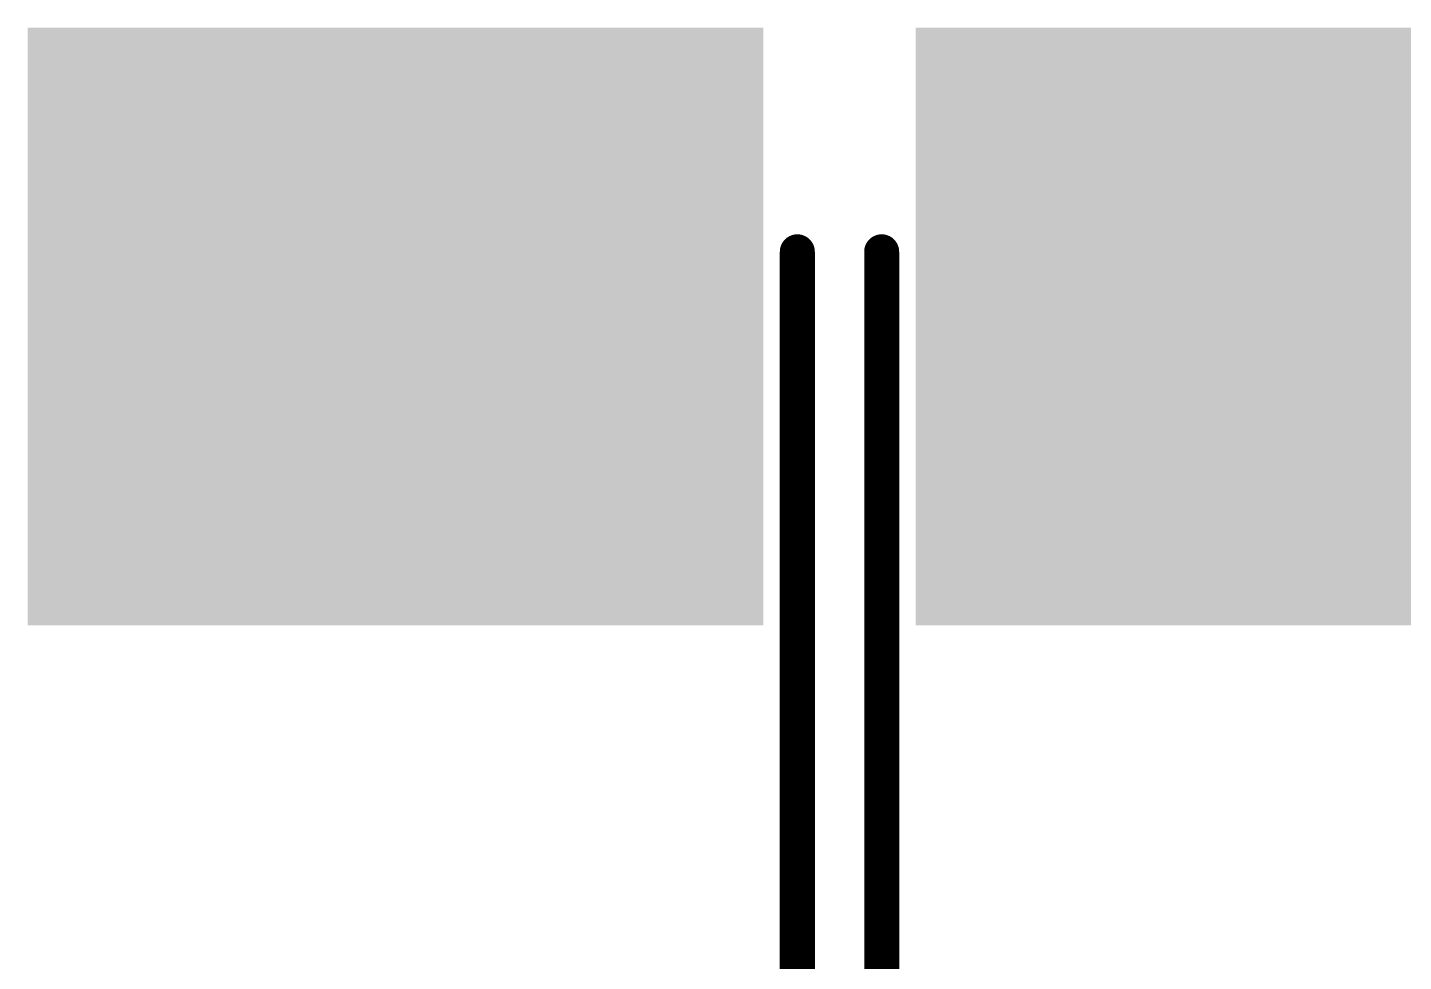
# Model space of a CAD drawing. Header units: inches. Extents: x -11 to 1110, y -7 to 455.
# Drawn here: x 646.3 to 652.29, y 26.05 to 30.11 of the extents above; entities that cross this region are included whole.
import ezdxf

# ---------------------------------------------------------------- set-up
doc = ezdxf.new("R2010")
doc.units = ezdxf.units.IN
for name, color, linetype in [('Bottom Layer', 5, 'Continuous'), ('Bottom Overlay', 54, 'Continuous'), ('Bottom Paste', 16, 'Continuous'), ('Bottom Solder', 6, 'Continuous')]:
    doc.layers.add(name, color=color, linetype=linetype)

msp = doc.modelspace()

# ---------------------------------------------------------------- hatches: boundary and pattern name
at = {"layer": 'Bottom Layer'}
for points in [[(649.3968, 30.0112), (649.3968, 27.6112), (646.3969, 27.6112), (646.3969, 30.0112)], [(653.264, 30.0112), (653.264, 27.6112), (650.264, 27.6112), (650.264, 30.0112)]]:
    msp.add_hatch(color=5, dxfattribs=at).paths.add_polyline_path(points)
at = {"layer": 'Bottom Paste'}
for points in [[(649.3968, 30.0112), (649.3968, 27.6112), (646.3969, 27.6112), (646.3969, 30.0112)], [(653.264, 30.0112), (653.264, 27.6112), (650.264, 27.6112), (650.264, 30.0112)]]:
    msp.add_hatch(color=16, dxfattribs=at).paths.add_polyline_path(points)
at = {"layer": 'Bottom Solder'}
for points in [[(649.4984, 30.1128), (649.4984, 27.5096), (646.2953, 27.5096), (646.2953, 30.1128)], [(653.3656, 30.1128), (653.3656, 27.5096), (650.1624, 27.5096), (650.1624, 30.1128)]]:
    msp.add_hatch(color=6, dxfattribs=at).paths.add_polyline_path(points)

# ---------------------------------------------------------------- linework, layer by layer
at = {"layer": 'Bottom Overlay'}
for points in [[(649.6468, 23.0612, 0.1524, 0.1524, 0), (649.6468, 29.1363, 0.1524, 0.1524, 0)], [(650.014, 23.0612, 0.1524, 0.1524, 0), (650.014, 29.1363, 0.1524, 0.1524, 0)]]:
    msp.add_lwpolyline(points, format="xyseb", dxfattribs=at)
for points in [[(649.6087, 29.1363, 0.0762, 0.0762, 1), (649.6849, 29.1363, 0.0762, 0.0762, 1)], [(649.9759, 29.1363, 0.0762, 0.0762, 1), (650.0521, 29.1363, 0.0762, 0.0762, 1)]]:
    msp.add_lwpolyline(points, format="xyseb", close=True, dxfattribs=at)

doc.saveas('drawing.dxf')
